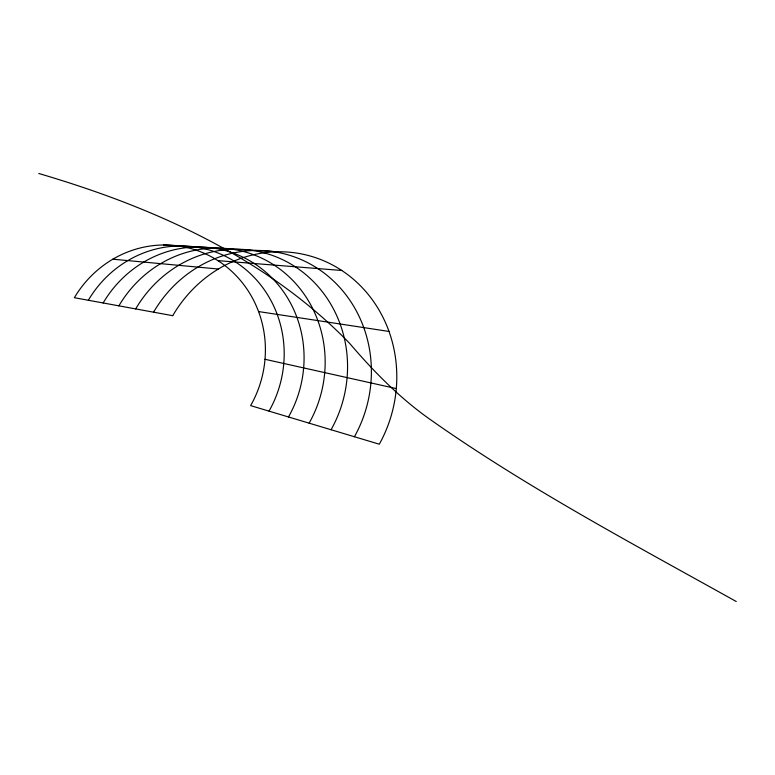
<?xml version="1.0" encoding="UTF-8"?>
<svg xmlns="http://www.w3.org/2000/svg" width="775" height="775" viewBox="0 0 775 775"><rect width="100%" height="100%" fill="white"/><g stroke="black" fill="none" stroke-linecap="round" stroke-linejoin="round"><path stroke-width="1.16" d="M163.457 244.987L278.031 251.778M217.882 260.623L341.775 270.475M112.859 259.199L218.376 269.022M258.559 311.56L389.021 331.448M265.011 359.29L396.287 388.595M38.75 173.474C152.268 206.896 265.99 256.98 349.506 343.218C374.354 372.291 401.343 399.687 432.993 421.445C529.364 489.015 633.64 544.244 736.25 601.526M153.576 312.18A125.637 117.509 -75.5 0 1 315.386 267.046A125.637 117.509 -75.5 0 1 354.417 436.742M135.673 308.905A121.627 114.303 -75.2 0 1 293.028 265.35A121.627 114.303 -75.2 0 1 331.07 429.747M118.895 305.844A117.868 111.261 -74.9 0 1 272.035 263.762A117.868 111.261 -74.9 0 1 309.128 423.169M103.143 302.967A114.342 108.374 -74.6 0 1 252.282 262.26A114.342 108.374 -74.6 0 1 288.484 416.969M88.331 300.254A111.009 105.623 -74.3 0 1 233.662 260.836A111.009 105.623 -74.3 0 1 269.012 411.128M172.738 315.687L74.371 297.707A107.88 103.007 -73.9 0 1 216.089 259.499A107.88 103.007 -73.9 0 1 250.616 405.616L379.304 444.211A129.909 120.9 -75.8 0 0 339.247 268.857A129.909 120.9 -75.8 0 0 172.738 315.687"/></g></svg>
